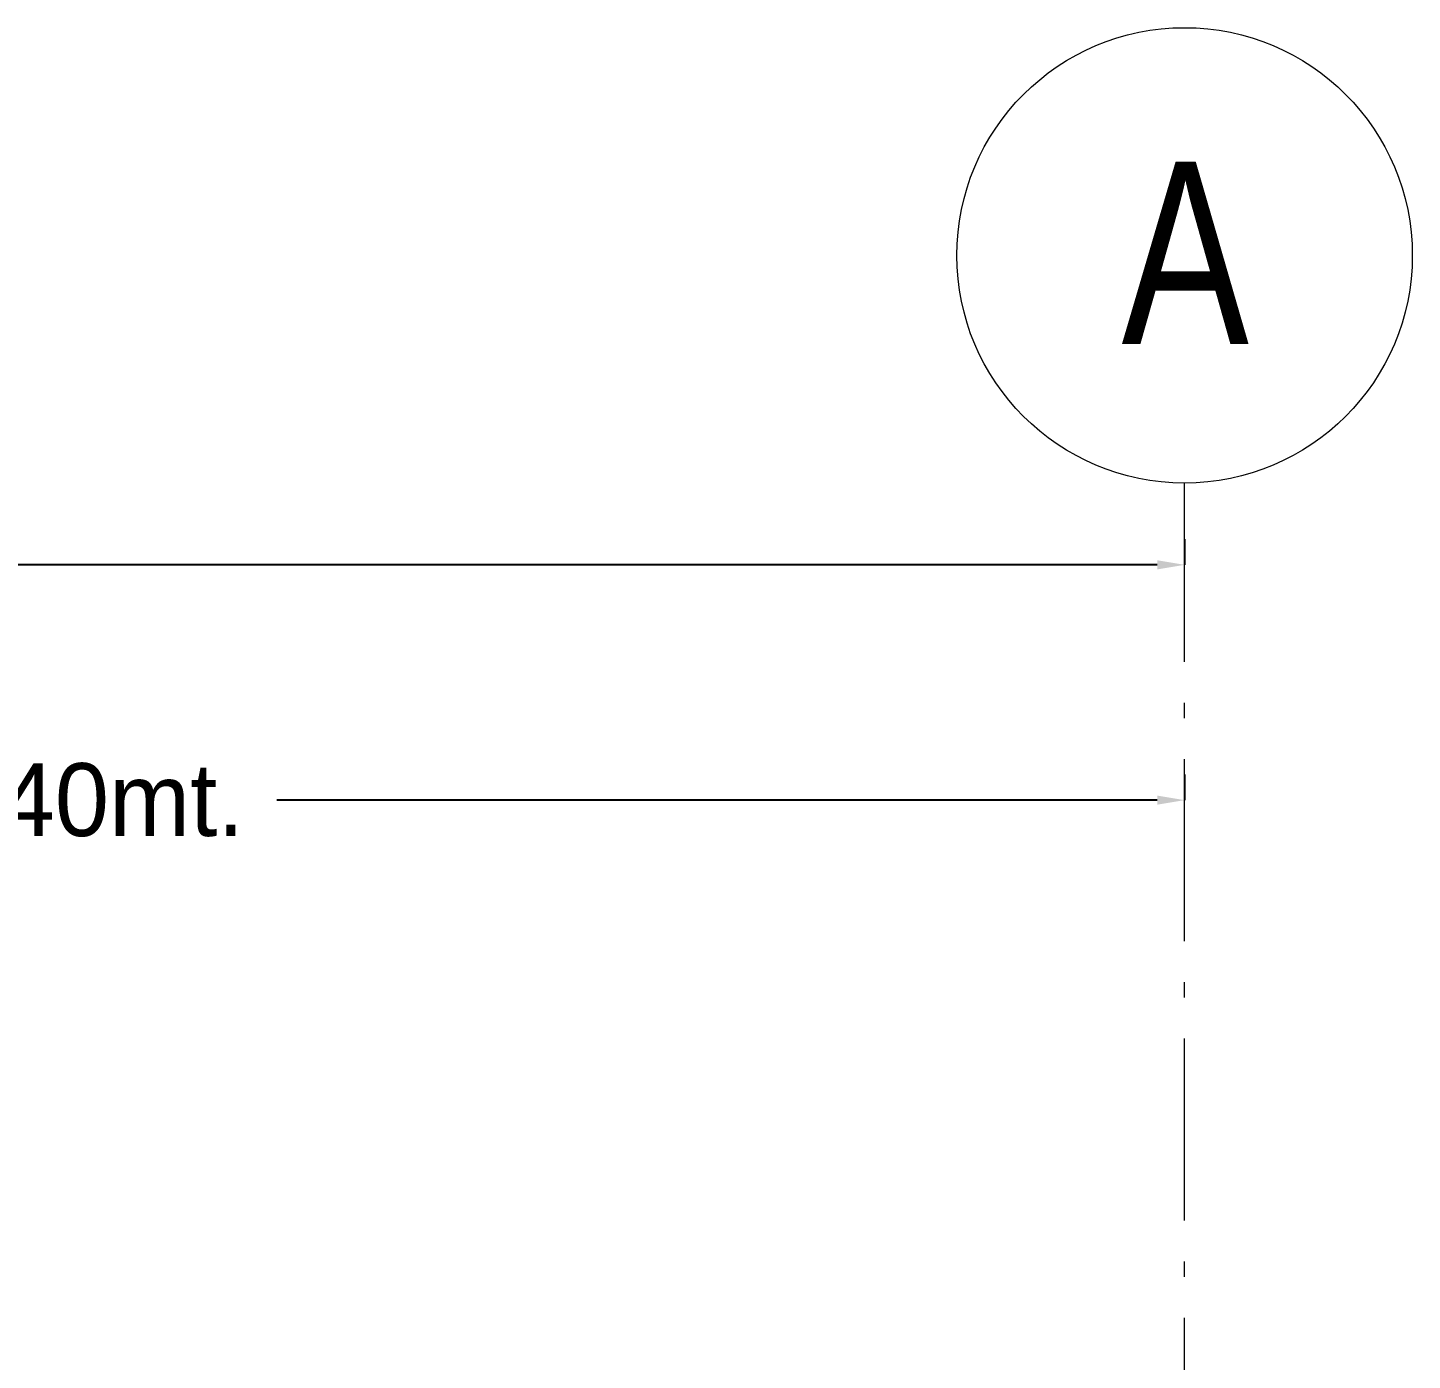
# Model space of a CAD drawing. Header units: metres. Extents: x -199 to 506, y -5 to 23.
# Drawn here: x 122.17 to 131.29, y 13.85 to 22.63 of the extents above; entities that cross this region are included whole.
import ezdxf

# ---------------------------------------------------------------- set-up
doc = ezdxf.new("R2010")
doc.units = ezdxf.units.M
doc.linetypes.add('01_Grid', pattern=[1.74, 1.2, -0.27, 0, -0.27])
for name, color, linetype, lineweight in [('03EJES-1', 1, '01_Grid', 5), ('04NOEJE', 2, 'Continuous', 18), ('04NOEJE-1', 2, 'Continuous', 5), ('31COTAS', 1, 'Continuous', 5)]:
    doc.layers.add(name, color=color, linetype=linetype, lineweight=lineweight)
doc.styles.add('Arial', font='arial.ttf', dxfattribs={"width": 0.75, "height": 1.2})
doc.dimstyles.get("Standard").update_dxf_attribs({"dimtxt": 0.48, "dimasz": 0.18, "dimexe": 0, "dimexo": 0, "dimgap": 0, "dimtad": 0, "dimtih": 1, "dimtoh": 1, "dimdec": 3, "dimzin": 0, "dimdsep": 46, "dimtxsty": 'Standard', "dimcen": 0.09, "dimadec": 0, "dimazin": 0, "dimtfac": 1, "dimtdec": 4, "dimtofl": 0, "dimtmove": 0, "dimatfit": 3, "dimfxl": 1, "dimtolj": 1, "dimtzin": 0, "dimarcsym": 0})

# ---------------------------------------------------------------- blocks, each defined once
blk = doc.blocks.new('Grid - Standard-4449989-602rEastElevEje18 Paint')
at = {"layer": '04NOEJE'}
blk.add_circle((0, 21.1265), 1.5, dxfattribs=at)
blk = doc.blocks.new('DIMBLOCK21-602rEastElevEje18 Paint')
at = {"layer": '31COTAS', "color": 0, "lineweight": -2}
for p, q in [((53.5878, 19.258), (53.5878, 19.0883)), ((129.7878, 19.258), (129.7878, 19.0883)), ((53.7678, 19.0883), (90.0078, 19.0883)), ((129.6078, 19.0883), (93.3678, 19.0883))]:
    blk.add_line(p, q, dxfattribs=at)
at = {"layer": '31COTAS', "color": 0}
for points in [[(53.7678, 19.1183), (53.7678, 19.0583), (53.5878, 19.0883)], [(129.6078, 19.0583), (129.6078, 19.1183), (129.7878, 19.0883)]]:
    blk.add_solid(points, dxfattribs=at)
at = {"layer": 'Defpoints', "color": 0}
for p in [(53.5878, 19.258), (129.7878, 19.258), (129.7878, 19.0883)]:
    blk.add_point(p, dxfattribs=at)
at = {"layer": '31COTAS', "color": 0, "insert": (91.6878, 19.0883), "char_height": 0.48, "attachment_point": 5}
blk.add_mtext('\\A1;76.200mt.', dxfattribs=at)
blk = doc.blocks.new('DIMBLOCK26-602rEastElevEje18 Paint')
at = {"layer": '31COTAS', "color": 0, "lineweight": -2}
for p, q in [((114.5478, 17.708), (114.5478, 17.5383)), ((129.7878, 17.708), (129.7878, 17.5383)), ((114.7278, 17.5383), (120.5278, 17.5383)), ((129.6078, 17.5383), (123.8078, 17.5383))]:
    blk.add_line(p, q, dxfattribs=at)
at = {"layer": '31COTAS', "color": 0}
for points in [[(114.7278, 17.5683), (114.7278, 17.5083), (114.5478, 17.5383)], [(129.6078, 17.5083), (129.6078, 17.5683), (129.7878, 17.5383)]]:
    blk.add_solid(points, dxfattribs=at)
at = {"layer": 'Defpoints', "color": 0}
for p in [(114.5478, 17.708), (129.7878, 17.708), (129.7878, 17.5383)]:
    blk.add_point(p, dxfattribs=at)
at = {"layer": '31COTAS', "color": 0, "insert": (122.1678, 17.5383), "char_height": 0.48, "attachment_point": 5}
blk.add_mtext('\\A1;15.240mt.', dxfattribs=at)

msp = doc.modelspace()

# ---------------------------------------------------------------- linework, layer by layer
at = {"layer": '03EJES-1'}
msp.add_line((129.7878, -1.7908), (129.7878, 19.6265), dxfattribs=at)

# ---------------------------------------------------------------- block references
at = {"layer": '04NOEJE'}
msp.add_blockref('Grid - Standard-4449989-602rEastElevEje18 Paint', (129.7878, 0), dxfattribs=at)

# ---------------------------------------------------------------- texts
at = {"layer": '04NOEJE-1', "insert": (129.3731, 21.743), "char_height": 1.2, "width": 1.028164, "attachment_point": 1, "style": 'Arial'}
msp.add_mtext('A', dxfattribs=at)

# ---------------------------------------------------------------- dimensions: what is measured, and where the dimension line sits
at = {"layer": '31COTAS'}
for base, p1, p2, picture, middle in [((129.7878, 19.0883), (53.5878, 19.258), (129.7878, 19.258), 'DIMBLOCK21-602rEastElevEje18 Paint', (91.6878, 19.0883)), ((129.7878, 17.5383), (114.5478, 17.708), (129.7878, 17.708), 'DIMBLOCK26-602rEastElevEje18 Paint', (122.1678, 17.5383))]:
    dim = msp.add_linear_dim(base=base, p1=p1, p2=p2, dimstyle='Standard', override={"dimpost": 'mt.'}, dxfattribs=at)
    dim.commit()
    dim.dimension.update_dxf_attribs({"geometry": picture, "text_midpoint": middle})

doc.saveas('drawing.dxf')
